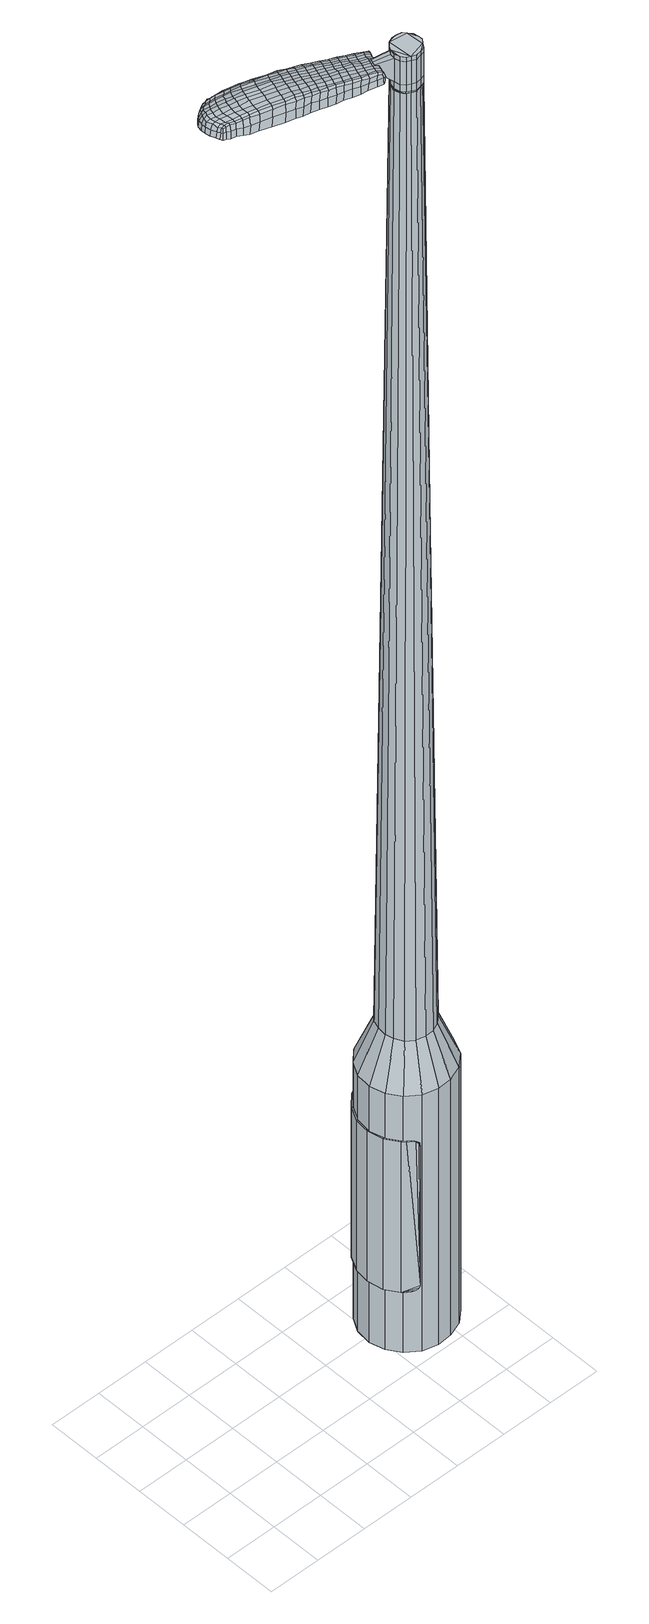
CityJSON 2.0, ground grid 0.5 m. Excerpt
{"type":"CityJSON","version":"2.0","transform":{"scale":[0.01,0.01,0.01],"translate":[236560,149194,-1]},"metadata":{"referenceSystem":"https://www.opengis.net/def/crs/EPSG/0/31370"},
"CityObjects":{
"object1":{"type":"GenericCityObject","attributes":{"cluster":65,"mean_distance_to_centroid":0.082,"new_centroid_x":236562.37,"new_centroid_y":149194.99,"mean_distance_to_camera":7.72,"H1":175.63,"H2":171.62,"Z_final":110.34,"cluster2":-1,"proj_x":236563.78,"proj_y":149190.28,"id_line":25,"bearing_l":73.26,"distance":4.92,"orientation":"left","G_obj":163.26},"geometry":[{"type":"MultiSurface","lod":"2","boundaries":[[[0,1,2,3]],[[1,4,5,2]],[[4,6,7,5]],[[6,8,9,7]],[[8,10,11,9]],[[10,12,13,11]],[[12,14,15,13]],[[14,16,17,15]],[[16,18,19,17]],[[18,20,21,19]],[[20,22,23,21]],[[22,24,25,23]],[[24,26,27,25]],[[26,28,29,27]],[[28,30,31,29]],[[30,32,33,31]],[[32,34,35,33]],[[34,0,3,35]],[[36,37,38,39]],[[38,40,41,42]],[[41,43,42]],[[42,44,45,46]],[[45,47,46]],[[46,48,49,50]],[[49,51,50]],[[42,46,50,38]],[[50,52,39,38]],[[53,36,39]],[[2,5,7,35]],[[7,9,11,15]],[[11,13,15]],[[15,17,19,23]],[[19,21,23]],[[23,25,27,31]],[[27,29,31]],[[15,23,31,7]],[[31,33,35,7]],[[3,2,35]],[[1,0,54,55]],[[0,34,56,54]],[[34,32,57,56]],[[32,30,58,57]],[[30,28,59,58]],[[28,26,60,59]],[[26,24,61,60]],[[24,22,62,61]],[[22,20,63,62]],[[20,18,64,63]],[[18,16,65,64]],[[16,14,66,65]],[[14,12,67,66]],[[12,10,68,67]],[[10,8,69,68]],[[8,6,70,69]],[[6,4,71,70]],[[4,1,55,71]],[[55,54,72,73]],[[54,56,74,72]],[[56,57,75,74]],[[57,58,76,75]],[[58,59,77,76]],[[59,60,78,77]],[[60,61,79,78]],[[61,62,80,79]],[[62,63,81,80]],[[63,64,82,81]],[[64,65,83,82]],[[65,66,84,83]],[[66,67,85,84]],[[67,68,86,85]],[[68,69,87,86]],[[69,70,88,87]],[[70,71,89,88]],[[71,55,73,89]],[[90,91,92,93]],[[94,95,91,90]],[[96,97,95,94]],[[98,99,97,96]],[[77,100,99,98]],[[101,102,100,77]],[[79,103,102,101]],[[104,105,103,79]],[[81,106,105,104]],[[107,108,106,81]],[[83,109,108,107]],[[110,111,109,83]],[[85,112,111,110]],[[113,114,112,85]],[[115,116,114,113]],[[117,118,116,115]],[[119,120,118,117]],[[93,92,120,119]],[[121,122,123,124]],[[125,121,124,126]],[[127,125,126,128]],[[129,127,128,130]],[[131,129,130,132]],[[133,131,132,134]],[[135,133,134,136]],[[137,135,136,138]],[[139,137,138,140]],[[141,139,140,142]],[[143,141,142,144]],[[145,143,144,146]],[[147,145,146,148]],[[149,147,148,150]],[[151,149,150,152]],[[153,151,152,154]],[[73,72,90,93]],[[72,74,94,90]],[[74,75,96,94]],[[75,76,98,96]],[[76,77,98]],[[78,101,77]],[[78,79,101]],[[80,104,79]],[[80,81,104]],[[82,107,81]],[[82,83,107]],[[84,110,83]],[[84,85,110]],[[86,113,85]],[[86,87,115,113]],[[87,88,117,115]],[[88,89,119,117]],[[89,73,93,119]],[[155,156,92,91]],[[156,157,120,92]],[[157,158,118,120]],[[158,159,116,118]],[[159,160,114,116]],[[160,112,114]],[[161,111,112]],[[161,109,111]],[[162,108,109]],[[162,106,108]],[[163,105,106]],[[163,103,105]],[[164,102,103]],[[164,100,102]],[[165,99,100]],[[165,166,97,99]],[[166,167,95,97]],[[167,155,91,95]],[[39,52,153,168]],[[156,155,169,154]],[[53,39,168,122]],[[155,167,123,169]],[[36,53,122,121]],[[167,166,124,123]],[[37,36,121,125]],[[166,165,126,124]],[[38,37,125,127]],[[165,100,128,126]],[[40,38,127,129]],[[100,164,130,128]],[[41,40,129,131]],[[164,103,132,130]],[[43,41,131,133]],[[103,163,134,132]],[[42,43,133,135]],[[163,106,136,134]],[[44,42,135,137]],[[106,162,138,136]],[[45,44,137,139]],[[162,109,140,138]],[[47,45,139,141]],[[109,161,142,140]],[[46,47,141,143]],[[161,112,144,142]],[[48,46,143,145]],[[112,160,146,144]],[[49,48,145,147]],[[160,159,148,146]],[[51,49,147,149]],[[159,158,150,148]],[[50,51,149,151]],[[158,157,152,150]],[[52,50,151,153]],[[157,156,154,152]],[[153,154,170,171]],[[154,169,172,170]],[[169,123,173,172]],[[123,122,174,173]],[[122,168,175,174]],[[168,153,171,175]],[[176,177,178,179]],[[180,176,179,181]],[[176,180,182,183]],[[177,176,183,184]],[[185,186,187,188]],[[189,185,188,190]],[[185,189,191,192]],[[186,185,192,193]],[[194,195,196,197]],[[198,194,197,199]],[[194,198,200,201]],[[195,194,201,202]],[[203,204,205,206]],[[207,203,206,208]],[[203,207,209,210]],[[204,203,210,211]],[[212,213,214,215]],[[216,212,215,217]],[[212,216,218,219]],[[213,212,219,220]],[[221,222,223,224]],[[225,221,224,226]],[[221,225,227,228]],[[222,221,228,229]],[[230,231,232,233]],[[222,230,233,223]],[[230,222,229,234]],[[231,230,234,235]],[[236,237,238,239]],[[231,236,239,232]],[[236,231,235,240]],[[237,236,240,241]],[[242,180,181,243]],[[237,242,243,238]],[[242,237,241,244]],[[180,242,244,182]],[[245,246,247,248]],[[249,245,248,250]],[[245,249,251,252]],[[246,245,252,253]],[[254,255,256,257]],[[246,254,257,247]],[[254,246,253,258]],[[255,254,258,259]],[[260,261,262,263]],[[255,260,263,256]],[[260,255,259,264]],[[261,260,264,265]],[[266,267,268,269]],[[261,266,269,262]],[[266,261,265,270]],[[267,266,270,271]],[[272,177,184,273]],[[267,272,273,268]],[[272,267,271,274]],[[177,272,274,178]],[[275,276,277,278]],[[279,275,278,280]],[[275,279,281,282]],[[276,275,282,283]],[[284,285,286,287]],[[276,284,287,277]],[[284,276,283,288]],[[285,284,288,289]],[[290,291,292,293]],[[285,290,293,286]],[[290,285,289,294]],[[291,290,294,295]],[[296,189,190,297]],[[291,296,297,292]],[[296,291,295,298]],[[189,296,298,191]],[[299,300,301,302]],[[303,299,302,304]],[[299,303,305,306]],[[300,299,306,307]],[[308,309,310,311]],[[300,308,311,301]],[[308,300,307,312]],[[309,308,312,313]],[[314,315,316,317]],[[309,314,317,310]],[[314,309,313,318]],[[315,314,318,319]],[[320,321,322,323]],[[315,320,323,316]],[[320,315,319,324]],[[321,320,324,325]],[[326,186,193,327]],[[321,326,327,322]],[[326,321,325,328]],[[186,326,328,187]],[[329,215,214,330]],[[331,329,330,332]],[[329,331,333,334]],[[215,329,334,217]],[[335,331,332,336]],[[337,335,336,338]],[[335,337,339,340]],[[331,335,340,333]],[[341,337,338,342]],[[343,341,342,344]],[[341,343,345,346]],[[337,341,346,339]],[[347,343,344,348]],[[349,347,348,350]],[[347,349,351,352]],[[343,347,352,345]],[[353,349,350,354]],[[204,353,354,205]],[[353,204,211,355]],[[349,353,355,351]],[[356,357,202,201]],[[358,356,201,200]],[[356,358,359,360]],[[357,356,360,361]],[[362,363,361,360]],[[364,362,360,359]],[[362,364,365,366]],[[363,362,366,367]],[[368,369,367,366]],[[370,368,366,365]],[[368,370,371,372]],[[369,368,372,373]],[[374,375,373,372]],[[376,374,372,371]],[[374,376,209,207]],[[375,374,207,208]],[[377,378,379,380]],[[279,377,380,281]],[[377,279,280,381]],[[378,377,381,382]],[[383,198,199,384]],[[378,383,384,379]],[[383,378,382,385]],[[198,383,385,200]],[[386,387,388,389]],[[225,386,389,227]],[[386,225,226,390]],[[387,386,390,391]],[[392,393,394,395]],[[387,392,395,388]],[[392,387,391,396]],[[393,392,396,397]],[[398,195,202,399]],[[393,398,399,394]],[[398,393,397,400]],[[195,398,400,196]],[[401,402,403,404]],[[183,401,404,184]],[[401,183,182,405]],[[402,401,405,406]],[[407,408,409,410]],[[402,407,410,403]],[[407,402,406,411]],[[408,407,411,412]],[[413,206,205,414]],[[408,413,414,409]],[[413,408,412,415]],[[206,413,415,208]],[[416,417,418,419]],[[188,416,419,190]],[[416,188,187,420]],[[417,416,420,421]],[[422,210,209,423]],[[417,422,423,418]],[[422,417,421,424]],[[210,422,424,211]],[[425,426,427,428]],[[303,425,428,305]],[[425,303,304,429]],[[426,425,429,430]],[[431,216,217,432]],[[426,431,432,427]],[[431,426,430,433]],[[216,431,433,218]],[[434,435,436,437]],[[249,434,437,251]],[[434,249,250,438]],[[435,434,438,439]],[[440,441,442,443]],[[435,440,443,436]],[[440,435,439,444]],[[441,440,444,445]],[[446,213,220,447]],[[441,446,447,442]],[[446,441,445,448]],[[213,446,448,214]],[[449,450,439,438]],[[248,449,438,250]],[[449,248,247,451]],[[450,449,451,452]],[[453,454,445,444]],[[450,453,444,439]],[[453,450,452,455]],[[454,453,455,456]],[[457,330,214,448]],[[454,457,448,445]],[[457,454,456,458]],[[330,457,458,332]],[[459,460,461,462]],[[306,459,462,307]],[[459,306,305,428]],[[460,459,428,427]],[[463,334,333,464]],[[460,463,464,461]],[[463,460,427,432]],[[334,463,432,217]],[[465,466,452,451]],[[257,465,451,247]],[[465,257,256,467]],[[466,465,467,468]],[[469,470,456,455]],[[466,469,455,452]],[[469,466,468,471]],[[470,469,471,472]],[[473,336,332,458]],[[470,473,458,456]],[[473,470,472,474]],[[336,473,474,338]],[[475,476,477,478]],[[312,475,478,313]],[[475,312,307,462]],[[476,475,462,461]],[[479,340,339,480]],[[476,479,480,477]],[[479,476,461,464]],[[340,479,464,333]],[[481,482,468,467]],[[263,481,467,256]],[[481,263,262,483]],[[482,481,483,484]],[[485,486,472,471]],[[482,485,471,468]],[[485,482,484,487]],[[486,485,487,488]],[[489,342,338,474]],[[486,489,474,472]],[[489,486,488,490]],[[342,489,490,344]],[[491,492,493,494]],[[318,491,494,319]],[[491,318,313,478]],[[492,491,478,477]],[[495,346,345,496]],[[492,495,496,493]],[[495,492,477,480]],[[346,495,480,339]],[[497,498,484,483]],[[269,497,483,262]],[[497,269,268,499]],[[498,497,499,500]],[[501,502,488,487]],[[498,501,487,484]],[[501,498,500,503]],[[502,501,503,504]],[[505,348,344,490]],[[502,505,490,488]],[[505,502,504,506]],[[348,505,506,350]],[[507,508,509,510]],[[324,507,510,325]],[[507,324,319,494]],[[508,507,494,493]],[[511,352,351,512]],[[508,511,512,509]],[[511,508,493,496]],[[352,511,496,345]],[[513,514,500,499]],[[273,513,499,268]],[[513,273,184,404]],[[514,513,404,403]],[[515,516,504,503]],[[514,515,503,500]],[[515,514,403,410]],[[516,515,410,409]],[[517,354,350,506]],[[516,517,506,504]],[[517,516,409,414]],[[354,517,414,205]],[[518,519,421,420]],[[328,518,420,187]],[[518,328,325,510]],[[519,518,510,509]],[[520,355,211,424]],[[519,520,424,421]],[[520,519,509,512]],[[355,520,512,351]],[[521,522,382,381]],[[278,521,381,280]],[[521,278,277,523]],[[522,521,523,524]],[[525,358,200,385]],[[522,525,385,382]],[[525,522,524,526]],[[358,525,526,359]],[[527,528,529,530]],[[228,527,530,229]],[[527,228,227,389]],[[528,527,389,388]],[[531,532,533,534]],[[528,531,534,529]],[[531,528,388,395]],[[532,531,395,394]],[[535,357,361,536]],[[532,535,536,533]],[[535,532,394,399]],[[357,535,399,202]],[[537,538,524,523]],[[287,537,523,277]],[[537,287,286,539]],[[538,537,539,540]],[[541,364,359,526]],[[538,541,526,524]],[[541,538,540,542]],[[364,541,542,365]],[[543,544,545,546]],[[234,543,546,235]],[[543,234,229,530]],[[544,543,530,529]],[[547,548,549,550]],[[544,547,550,545]],[[547,544,529,534]],[[548,547,534,533]],[[551,363,367,552]],[[548,551,552,549]],[[551,548,533,536]],[[363,551,536,361]],[[553,554,540,539]],[[293,553,539,286]],[[553,293,292,555]],[[554,553,555,556]],[[557,370,365,542]],[[554,557,542,540]],[[557,554,556,558]],[[370,557,558,371]],[[559,560,561,562]],[[240,559,562,241]],[[559,240,235,546]],[[560,559,546,545]],[[563,564,565,566]],[[560,563,566,561]],[[563,560,545,550]],[[564,563,550,549]],[[567,369,373,568]],[[564,567,568,565]],[[567,564,549,552]],[[369,567,552,367]],[[569,570,556,555]],[[297,569,555,292]],[[569,297,190,419]],[[570,569,419,418]],[[571,376,371,558]],[[570,571,558,556]],[[571,570,418,423]],[[376,571,423,209]],[[572,573,406,405]],[[244,572,405,182]],[[572,244,241,562]],[[573,572,562,561]],[[574,575,412,411]],[[573,574,411,406]],[[574,573,561,566]],[[575,574,566,565]],[[576,375,208,415]],[[575,576,415,412]],[[576,575,565,568]],[[375,576,568,373]],[[577,578,579,580]],[[580,579,581,582]],[[583,581,579,584]],[[584,579,578,585]],[[586,587,588,589]],[[589,588,590,591]],[[592,590,588,593]],[[593,588,587,594]],[[595,596,597,598]],[[598,597,599,600]],[[601,599,597,602]],[[602,597,596,603]],[[604,605,606,607]],[[607,606,608,609]],[[610,608,606,611]],[[611,606,605,612]],[[613,614,615,616]],[[616,615,617,618]],[[619,617,615,620]],[[620,615,614,621]],[[622,623,624,625]],[[625,624,626,627]],[[628,626,624,629]],[[629,624,623,630]],[[631,632,633,634]],[[634,633,623,622]],[[630,623,633,635]],[[635,633,632,636]],[[637,638,639,640]],[[640,639,632,631]],[[636,632,639,641]],[[641,639,638,642]],[[582,581,643,644]],[[644,643,638,637]],[[642,638,643,645]],[[645,643,581,583]],[[646,647,648,649]],[[649,648,650,651]],[[652,650,648,653]],[[653,648,647,654]],[[655,656,657,658]],[[658,657,647,646]],[[654,647,657,659]],[[659,657,656,660]],[[661,662,663,664]],[[664,663,656,655]],[[660,656,663,665]],[[665,663,662,666]],[[667,668,669,670]],[[670,669,662,661]],[[666,662,669,671]],[[671,669,668,672]],[[585,578,673,674]],[[674,673,668,667]],[[672,668,673,675]],[[675,673,578,577]],[[676,677,678,679]],[[679,678,680,681]],[[682,680,678,683]],[[683,678,677,684]],[[685,686,687,688]],[[688,687,677,676]],[[684,677,687,689]],[[689,687,686,690]],[[691,692,693,694]],[[694,693,686,685]],[[690,686,693,695]],[[695,693,692,696]],[[591,590,697,698]],[[698,697,692,691]],[[696,692,697,699]],[[699,697,590,592]],[[700,701,702,703]],[[703,702,704,705]],[[706,704,702,707]],[[707,702,701,708]],[[709,710,711,712]],[[712,711,701,700]],[[708,701,711,713]],[[713,711,710,714]],[[715,716,717,718]],[[718,717,710,709]],[[714,710,717,719]],[[719,717,716,720]],[[721,722,723,724]],[[724,723,716,715]],[[720,716,723,725]],[[725,723,722,726]],[[594,587,727,728]],[[728,727,722,721]],[[726,722,727,729]],[[729,727,587,586]],[[613,616,730,731]],[[731,730,732,733]],[[734,732,730,735]],[[735,730,616,618]],[[733,732,736,737]],[[737,736,738,739]],[[740,738,736,741]],[[741,736,732,734]],[[739,738,742,743]],[[743,742,744,745]],[[746,744,742,747]],[[747,742,738,740]],[[745,744,748,749]],[[749,748,750,751]],[[752,750,748,753]],[[753,748,744,746]],[[751,750,754,755]],[[755,754,605,604]],[[612,605,754,756]],[[756,754,750,752]],[[603,757,758,602]],[[602,758,759,601]],[[760,759,758,761]],[[761,758,757,762]],[[762,763,764,761]],[[761,764,765,760]],[[766,765,764,767]],[[767,764,763,768]],[[768,769,770,767]],[[767,770,771,766]],[[772,771,770,773]],[[773,770,769,774]],[[774,775,776,773]],[[773,776,777,772]],[[610,777,776,608]],[[608,776,775,609]],[[778,779,780,781]],[[781,780,680,682]],[[681,680,780,782]],[[782,780,779,783]],[[600,599,784,785]],[[785,784,779,778]],[[783,779,784,786]],[[786,784,599,601]],[[787,788,789,790]],[[790,789,626,628]],[[627,626,789,791]],[[791,789,788,792]],[[793,794,795,796]],[[796,795,788,787]],[[792,788,795,797]],[[797,795,794,798]],[[603,596,799,800]],[[800,799,794,793]],[[798,794,799,801]],[[801,799,596,595]],[[802,803,804,805]],[[805,804,584,585]],[[583,584,804,806]],[[806,804,803,807]],[[808,809,810,811]],[[811,810,803,802]],[[807,803,810,812]],[[812,810,809,813]],[[604,607,814,815]],[[815,814,809,808]],[[813,809,814,816]],[[816,814,607,609]],[[817,818,819,820]],[[820,819,589,591]],[[586,589,819,821]],[[821,819,818,822]],[[610,611,823,824]],[[824,823,818,817]],[[822,818,823,825]],[[825,823,611,612]],[[826,827,828,829]],[[829,828,704,706]],[[705,704,828,830]],[[830,828,827,831]],[[618,617,832,833]],[[833,832,827,826]],[[831,827,832,834]],[[834,832,617,619]],[[835,836,650,837]],[[837,650,652]],[[651,650,838]],[[650,836,838]],[[839,840,841,842]],[[842,841,836,835]],[[838,836,841,843]],[[843,841,840,844]],[[621,614,845,846]],[[846,845,840,839]],[[844,840,845,847]],[[847,845,614,613]],[[838,848,649,651]],[[646,649,848,849]],[[849,848,850]],[[844,851,852,843]],[[843,852,848,838]],[[850,848,852,853]],[[853,852,851,854]],[[613,731,855,847]],[[847,855,851,844]],[[854,851,855,856]],[[856,855,731,733]],[[857,858,859,860]],[[860,859,707,708]],[[706,707,859,829]],[[829,859,858,826]],[[734,735,861,862]],[[862,861,858,857]],[[826,858,861,833]],[[833,861,735,618]],[[850,863,849]],[[849,863,658,646]],[[655,658,863,864]],[[864,863,865]],[[854,866,867,853]],[[853,867,863,850]],[[865,863,867,868]],[[868,867,866,869]],[[733,737,870,856]],[[856,870,866,854]],[[869,866,870,871]],[[871,870,737,739]],[[872,873,874,875]],[[875,874,713,714]],[[708,713,874,860]],[[860,874,873,857]],[[740,741,876,877]],[[877,876,873,872]],[[857,873,876,862]],[[862,876,741,734]],[[865,878,879,864]],[[864,879,664,655]],[[661,664,879,880]],[[880,879,878,881]],[[869,882,883,868]],[[868,883,878,865]],[[881,878,883,884]],[[884,883,882,885]],[[739,743,886,871]],[[871,886,882,869]],[[885,882,886,887]],[[887,886,743,745]],[[888,889,890,891]],[[891,890,719,720]],[[714,719,890,875]],[[875,890,889,872]],[[746,747,892,893]],[[893,892,889,888]],[[872,889,892,877]],[[877,892,747,740]],[[881,894,895,880]],[[880,895,670,661]],[[667,670,895,896]],[[896,895,894,897]],[[885,898,899,884]],[[884,899,894,881]],[[897,894,899,900]],[[900,899,898,901]],[[745,749,902,887]],[[887,902,898,885]],[[901,898,902,903]],[[903,902,749,751]],[[904,905,906,907]],[[907,906,725,726]],[[720,725,906,891]],[[891,906,905,888]],[[752,753,908,909]],[[909,908,905,904]],[[888,905,908,893]],[[893,908,753,746]],[[897,910,911,896]],[[896,911,674,667]],[[585,674,911,805]],[[805,911,910,802]],[[901,912,913,900]],[[900,913,910,897]],[[802,910,913,811]],[[811,913,912,808]],[[751,755,914,903]],[[903,914,912,901]],[[808,912,914,815]],[[815,914,755,604]],[[822,915,916,821]],[[821,916,729,586]],[[726,729,916,907]],[[907,916,915,904]],[[612,756,917,825]],[[825,917,915,822]],[[904,915,917,909]],[[909,917,756,752]],[[783,918,919,782]],[[782,919,679,681]],[[676,679,919,920]],[[920,919,918,921]],[[601,759,922,786]],[[786,922,918,783]],[[921,918,922,923]],[[923,922,759,760]],[[924,925,926,927]],[[927,926,629,630]],[[628,629,926,790]],[[790,926,925,787]],[[928,929,930,931]],[[931,930,925,924]],[[787,925,930,796]],[[796,930,929,793]],[[762,757,932,933]],[[933,932,929,928]],[[793,929,932,800]],[[800,932,757,603]],[[921,934,935,920]],[[920,935,688,676]],[[685,688,935,936]],[[936,935,934,937]],[[760,765,938,923]],[[923,938,934,921]],[[937,934,938,939]],[[939,938,765,766]],[[940,941,942,943]],[[943,942,635,636]],[[630,635,942,927]],[[927,942,941,924]],[[944,945,946,947]],[[947,946,941,940]],[[924,941,946,931]],[[931,946,945,928]],[[768,763,948,949]],[[949,948,945,944]],[[928,945,948,933]],[[933,948,763,762]],[[937,950,951,936]],[[936,951,694,685]],[[691,694,951,952]],[[952,951,950,953]],[[766,771,954,939]],[[939,954,950,937]],[[953,950,954,955]],[[955,954,771,772]],[[956,957,958,959]],[[959,958,641,642]],[[636,641,958,943]],[[943,958,957,940]],[[960,961,962,963]],[[963,962,957,956]],[[940,957,962,947]],[[947,962,961,944]],[[774,769,964,965]],[[965,964,961,960]],[[944,961,964,949]],[[949,964,769,768]],[[953,966,967,952]],[[952,967,698,691]],[[591,698,967,820]],[[820,967,966,817]],[[772,777,968,955]],[[955,968,966,953]],[[817,966,968,824]],[[824,968,777,610]],[[807,969,970,806]],[[806,970,645,583]],[[642,645,970,959]],[[959,970,969,956]],[[813,971,972,812]],[[812,972,969,807]],[[956,969,972,963]],[[963,972,971,960]],[[609,775,973,816]],[[816,973,971,813]],[[960,971,973,965]],[[965,973,775,774]],[[577,580,179,178]],[[580,582,181,179]],[[592,593,192,191]],[[593,594,193,192]],[[595,598,197,196]],[[598,600,199,197]],[[619,620,219,218]],[[620,621,220,219]],[[622,625,224,223]],[[625,627,226,224]],[[631,634,233,232]],[[634,622,223,233]],[[637,640,239,238]],[[640,631,232,239]],[[582,644,243,181]],[[644,637,238,243]],[[652,653,252,251]],[[653,654,253,252]],[[654,659,258,253]],[[659,660,259,258]],[[660,665,264,259]],[[665,666,265,264]],[[666,671,270,265]],[[671,672,271,270]],[[672,675,274,271]],[[675,577,178,274]],[[682,683,282,281]],[[683,684,283,282]],[[684,689,288,283]],[[689,690,289,288]],[[690,695,294,289]],[[695,696,295,294]],[[696,699,298,295]],[[699,592,191,298]],[[700,703,302,301]],[[703,705,304,302]],[[709,712,311,310]],[[712,700,301,311]],[[715,718,317,316]],[[718,709,310,317]],[[721,724,323,322]],[[724,715,316,323]],[[594,728,327,193]],[[728,721,322,327]],[[778,781,380,379]],[[781,682,281,380]],[[600,785,384,199]],[[785,778,379,384]],[[627,791,390,226]],[[791,792,391,390]],[[792,797,396,391]],[[797,798,397,396]],[[798,801,400,397]],[[801,595,196,400]],[[705,830,429,304]],[[830,831,430,429]],[[831,834,433,430]],[[834,619,218,433]],[[835,837,437,436]],[[837,652,251,437]],[[839,842,443,442]],[[842,835,436,443]],[[621,846,447,220]],[[846,839,442,447]],[[974,975,976,977]],[[978,979,977,976]],[[980,981,982,983]],[[984,985,986,987]],[[975,988,989,976]],[[990,978,976,989]],[[991,980,983,992]],[[993,994,985,984]],[[988,995,996,989]],[[996,997,990,989]],[[998,991,992,999]],[[1000,994,993,1001]],[[995,1002,1003,996]],[[1003,1004,997,996]],[[1005,998,999,1006]],[[1007,1000,1001,1008]],[[1009,1010,1011,1012]],[[1013,1014,1010,1009]],[[1013,1015,1016,1014]],[[1015,1017,1018,1016]],[[1019,1020,1021,1022]],[[1023,1024,1020,1019]],[[1025,1026,1024,1023]],[[1027,1028,1026,1025]],[[1022,1011,1010,1019]],[[1019,1010,1014,1023]],[[1014,1016,1025,1023]],[[1016,1018,1027,1025]],[[983,982,979,978]],[[992,983,978,990]],[[997,999,992,990]],[[1004,1006,999,997]],[[984,987,981,980]],[[993,984,980,991]],[[1001,993,991,998]],[[1008,1001,998,1005]],[[985,1009,1012,986]],[[994,1013,1009,985]],[[1015,1013,994,1000]],[[1017,1015,1000,1007]],[[1029,1030,1031,1032]],[[1031,1033,1034,1035]],[[1031,1035,1036,1037]],[[1031,1037,1032]],[[1038,1029,1032,1039]],[[1040,1039,1032,1041]],[[1042,1041,1032]],[[1043,1031,1030,1044]],[[1045,1043,1044,1046]],[[1047,1045,1046,1048]],[[1049,1047,1048,1050]],[[1051,1049,1050,1052]],[[1052,1053,1054,1055]],[[1052,1055,1056,1057]],[[1052,1057,1058,1059]],[[1058,1060,1061,1062]],[[1058,1062,1063,1064]],[[1058,1064,1059]],[[1052,1059,1051]],[[1065,1066,1030,1029]],[[1067,1068,1033,1031]],[[1069,1070,1042,1032]],[[1066,1071,1044,1030]],[[1072,1067,1031,1043]],[[1071,1073,1046,1044]],[[1074,1072,1043,1045]],[[1073,1075,1048,1046]],[[1076,1074,1045,1047]],[[1075,1077,1050,1048]],[[1078,1076,1047,1049]],[[1077,1079,1052,1050]],[[1080,1078,1049,1051]],[[1079,1081,1053,1052]],[[1082,1083,1060,1058]],[[1084,1080,1051,1059]],[[1054,1053,1081,1085]],[[1055,1054,1085,1086]],[[1056,1055,1086,1087]],[[1057,1056,1087,1088]],[[1058,1057,1088,1082]],[[1089,1065,1029,1038]],[[1090,1089,1038,1039]],[[1091,1090,1039,1040]],[[1092,1091,1040,1041]],[[1070,1092,1041,1042]],[[1034,1033,1068,1093]],[[1061,1060,1083,1094]],[[1035,1034,1093,1095]],[[1036,1035,1095,1096]],[[1037,1036,1096,1097]],[[1032,1037,1097,1069]],[[1062,1061,1094,1098]],[[1063,1062,1098,1099]],[[1064,1063,1099,1100]],[[1059,1064,1100,1084]]]}]}
},
"vertices":[
[194,110,384],[201,123,384],[201,123,96],[194,110,96],[211,133,384],[211,133,96],[225,139,384],[225,139,96],[240,140,384],[240,140,96],[254,135,384],[254,135,96],[265,127,384],[265,127,96],[274,114,384],[274,114,96],[277,100,384],[277,100,96],[275,86,384],[275,86,96],[269,72,384],[269,72,96],[258,62,384],[258,62,96],[244,57,384],[244,57,96],[230,56,384],[230,56,96],[216,60,384],[216,60,96],[204,69,384],[204,69,96],[196,81,384],[196,81,96],[192,95,384],[192,95,96],[222,92,1524],[225,88,1524],[229,86,1524],[222,102,1524],[233,84,1524],[238,85,1524],[245,90,1524],[242,86,1524],[248,94,1524],[248,98,1524],[244,107,1524],[247,103,1524],[241,110,1524],[236,111,1524],[227,109,1524],[232,111,1524],[224,106,1524],[221,97,1524],[211,105,429],[214,113,429],[210,96,429],[212,88,429],[216,80,429],[223,75,429],[232,73,429],[240,73,429],[248,77,429],[255,83,429],[259,90,429],[260,99,429],[258,108,429],[253,115,429],[246,120,429],[238,123,429],[229,122,429],[221,119,429],[222,102,1483],[224,106,1483],[221,97,1483],[222,92,1483],[225,88,1483],[229,86,1483],[233,84,1483],[238,85,1483],[242,86,1483],[245,90,1483],[248,94,1483],[248,98,1483],[247,103,1483],[244,107,1483],[241,110,1483],[236,111,1483],[232,111,1483],[227,109,1483],[222,101,1483],[222,101,1485],[224,105,1485],[224,105,1483],[222,97,1483],[222,97,1485],[223,93,1483],[223,93,1485],[225,89,1483],[225,89,1485],[229,86,1485],[233,85,1483],[233,85,1485],[238,85,1485],[242,87,1483],[242,87,1485],[245,90,1485],[247,94,1483],[247,94,1485],[248,98,1485],[246,103,1483],[246,103,1485],[244,107,1485],[240,109,1483],[240,109,1485],[236,110,1483],[236,110,1485],[232,110,1483],[232,110,1485],[228,108,1483],[228,108,1485],[222,92,1519],[221,97,1519],[221,97,1493],[222,92,1493],[225,88,1519],[225,88,1493],[229,86,1519],[229,86,1493],[233,84,1519],[233,84,1493],[238,85,1519],[238,85,1493],[242,86,1519],[242,86,1493],[245,90,1519],[245,90,1493],[248,94,1519],[248,94,1493],[248,98,1519],[248,98,1493],[247,103,1519],[247,103,1493],[244,107,1519],[244,107,1493],[241,110,1519],[241,110,1493],[236,111,1519],[236,111,1493],[232,111,1519],[232,111,1493],[227,109,1519],[227,109,1493],[224,106,1519],[224,106,1493],[222,102,1485],[224,106,1485],[227,109,1485],[232,111,1485],[236,111,1485],[241,110,1485],[247,103,1485],[248,94,1485],[242,86,1485],[233,84,1485],[225,88,1485],[222,92,1485],[221,97,1485],[222,102,1519],[222,102,1493],[205,110,1513],[205,110,1518],[204,107,1513],[203,104,1513],[203,104,1518],[204,107,1518],[139,147,1519],[145,145,1518],[144,147,1509],[138,149,1510],[130,150,1519],[130,152,1510],[131,148,1526],[139,145,1525],[146,143,1525],[127,110,1519],[134,108,1518],[136,110,1525],[129,111,1525],[119,112,1519],[120,114,1526],[117,111,1510],[126,109,1510],[132,107,1509],[62,148,1519],[63,152,1519],[62,152,1513],[61,148,1513],[62,144,1519],[61,144,1513],[63,144,1524],[64,148,1524],[65,151,1524],[133,127,1530],[140,125,1529],[141,128,1529],[134,130,1530],[124,129,1531],[125,133,1531],[123,126,1530],[132,123,1530],[139,121,1529],[210,104,1512],[211,106,1512],[210,107,1517],[209,104,1517],[209,101,1512],[208,101,1517],[209,101,1506],[210,104,1506],[210,107,1506],[82,163,1519],[85,162,1519],[84,164,1512],[81,164,1512],[79,163,1518],[79,164,1512],[79,162,1522],[81,161,1523],[85,161,1524],[89,161,1519],[95,160,1519],[94,162,1512],[89,163,1512],[90,160,1524],[95,159,1525],[101,159,1519],[108,157,1519],[108,158,1511],[100,160,1511],[101,157,1526],[109,155,1526],[119,153,1519],[118,155,1510],[120,152,1526],[208,122,1513],[201,124,1513],[201,123,1518],[208,120,1517],[213,119,1512],[212,119,1516],[213,121,1506],[207,123,1507],[200,126,1507],[194,127,1514],[187,130,1515],[187,128,1520],[194,126,1519],[193,128,1507],[186,131,1507],[180,132,1515],[173,135,1516],[173,133,1522],[180,131,1521],[179,134,1508],[172,136,1508],[166,137,1517],[159,140,1517],[159,138,1524],[166,136,1523],[165,139,1508],[158,142,1509],[152,142,1518],[153,140,1524],[151,144,1509],[70,129,1519],[73,127,1519],[74,129,1524],[71,130,1523],[68,130,1518],[69,131,1522],[67,129,1512],[69,128,1512],[72,126,1512],[78,126,1519],[83,123,1519],[84,125,1525],[79,127,1524],[77,125,1512],[82,122,1512],[89,121,1519],[97,119,1519],[98,120,1526],[90,123,1526],[87,120,1511],[95,118,1511],[108,116,1519],[109,117,1526],[106,115,1510],[199,93,1513],[192,95,1513],[190,94,1507],[198,92,1507],[205,92,1512],[204,91,1506],[204,93,1516],[200,94,1517],[193,95,1518],[184,96,1514],[177,98,1515],[176,97,1507],[183,95,1507],[186,97,1519],[178,99,1520],[170,100,1515],[163,101,1516],[161,100,1508],[168,99,1508],[171,101,1521],[164,103,1522],[155,103,1517],[148,105,1517],[147,104,1509],[154,102,1508],[157,104,1523],[150,106,1524],[141,107,1518],[139,106,1509],[143,108,1524],[204,106,1519],[205,108,1519],[197,108,1520],[198,110,1520],[196,105,1520],[203,103,1519],[190,110,1522],[191,113,1522],[183,112,1523],[183,115,1523],[182,109,1523],[189,107,1521],[176,114,1524],[176,117,1524],[168,116,1525],[169,119,1525],[167,113,1525],[175,111,1524],[161,118,1526],[162,121,1526],[154,121,1527],[155,123,1527],[153,117,1527],[160,115,1526],[147,123,1528],[148,126,1528],[146,119,1528],[66,147,1527],[68,150,1527],[66,143,1526],[70,141,1527],[71,145,1528],[72,149,1528],[77,144,1529],[78,147,1529],[76,139,1528],[83,137,1530],[84,141,1530],[85,145,1530],[91,139,1531],[92,143,1531],[90,135,1530],[99,133,1531],[100,137,1531],[101,140,1531],[112,133,1531],[113,136,1531],[111,129,1531],[67,132,1518],[65,134,1519],[64,134,1513],[65,131,1513],[68,132,1523],[66,134,1523],[63,139,1519],[62,139,1513],[65,139,1524],[77,163,1518],[74,162,1518],[75,161,1523],[78,161,1523],[76,164,1513],[74,163,1513],[71,160,1519],[68,158,1519],[69,157,1524],[72,159,1523],[70,161,1513],[67,158,1513],[65,155,1519],[67,154,1524],[64,155,1513],[139,144,1528],[138,142,1528],[145,140,1528],[146,141,1527],[131,146,1528],[130,145,1529],[137,139,1529],[136,136,1530],[143,134,1529],[144,137,1528],[129,142,1529],[127,139,1530],[135,133,1530],[142,131,1529],[126,136,1531],[129,113,1528],[130,115,1529],[121,117,1529],[121,115,1528],[136,111,1527],[137,113,1528],[131,119,1529],[122,121,1530],[138,117,1528],[207,92,1512],[207,94,1512],[206,95,1517],[206,93,1517],[206,92,1506],[206,94,1506],[208,97,1512],[207,98,1517],[207,97,1506],[215,118,1512],[214,116,1512],[214,117,1506],[214,119,1506],[213,118,1517],[213,116,1517],[213,114,1512],[213,111,1512],[212,112,1506],[213,115,1506],[212,114,1517],[211,112,1517],[212,109,1512],[211,109,1506],[211,109,1517],[208,119,1519],[208,118,1519],[201,122,1520],[201,120,1520],[207,116,1519],[206,113,1519],[200,118,1520],[199,115,1520],[206,111,1519],[198,113,1520],[201,95,1519],[201,97,1519],[194,98,1520],[193,97,1520],[202,100,1519],[195,102,1520],[194,124,1521],[194,123,1521],[187,127,1522],[187,125,1522],[193,120,1521],[192,118,1521],[186,123,1522],[185,120,1523],[191,115,1522],[184,117,1523],[186,98,1521],[187,100,1521],[180,102,1522],[179,100,1522],[188,104,1521],[181,106,1522],[180,129,1523],[180,127,1523],[173,132,1524],[173,130,1524],[179,125,1523],[178,122,1524],[172,127,1525],[171,125,1525],[177,120,1524],[170,122,1525],[172,102,1523],[172,104,1523],[165,106,1524],[165,104,1524],[173,107,1524],[166,109,1525],[166,134,1525],[166,132,1525],[159,137,1526],[159,135,1526],[165,130,1526],[164,127,1526],[158,132,1527],[157,129,1527],[163,124,1526],[156,126,1527],[157,106,1525],[158,108,1525],[151,110,1526],[150,107,1526],[159,111,1526],[152,113,1527],[152,139,1527],[152,137,1527],[151,135,1527],[150,132,1528],[149,129,1528],[143,109,1527],[144,111,1527],[145,115,1528],[70,131,1525],[69,134,1525],[74,130,1526],[72,132,1526],[67,138,1526],[71,137,1527],[80,161,1525],[78,160,1525],[81,159,1526],[83,160,1525],[75,158,1525],[72,156,1526],[76,155,1527],[79,157,1526],[69,154,1526],[74,152,1527],[78,128,1526],[78,130,1527],[84,126,1527],[84,128,1528],[77,135,1528],[83,133,1529],[88,159,1526],[86,158,1527],[93,156,1528],[94,158,1527],[84,156,1527],[82,154,1528],[88,152,1529],[91,154,1528],[80,151,1528],[87,148,1530],[90,124,1528],[90,126,1529],[98,122,1528],[98,124,1529],[90,131,1529],[98,128,1530],[100,156,1528],[99,155,1528],[107,152,1529],[108,154,1528],[97,152,1529],[95,150,1530],[104,147,1530],[105,150,1530],[93,146,1530],[102,144,1531],[109,118,1529],[110,121,1529],[110,125,1530],[119,150,1528],[118,148,1529],[117,146,1530],[115,143,1530],[114,140,1531],[144,145,1509],[145,143,1518],[138,145,1518],[137,147,1509],[130,148,1519],[129,150,1510],[130,146,1525],[138,143,1525],[145,141,1525],[136,111,1525],[135,110,1518],[128,112,1518],[129,113,1525],[119,114,1519],[121,115,1525],[118,113,1510],[126,111,1509],[133,109,1509],[64,151,1513],[65,151,1519],[64,148,1519],[63,148,1513],[64,144,1519],[63,144,1513],[66,144,1524],[66,147,1524],[67,150,1524],[141,128,1528],[140,125,1528],[133,127,1529],[134,130,1529],[124,130,1529],[125,133,1529],[123,126,1529],[132,124,1529],[139,122,1528],[208,107,1516],[209,107,1512],[208,104,1512],[207,105,1516],[207,102,1512],[207,102,1516],[206,102,1506],[207,105,1506],[208,107,1506],[84,162,1512],[85,160,1519],[81,161,1518],[81,162,1512],[79,161,1518],[79,162,1512],[80,160,1522],[81,160,1523],[85,159,1523],[94,160,1512],[95,158,1519],[89,159,1519],[89,161,1512],[89,158,1524],[95,157,1525],[107,156,1511],[108,155,1519],[100,157,1519],[100,159,1511],[101,155,1525],[108,153,1526],[119,151,1519],[118,153,1510],[119,150,1526],[200,121,1518],[200,123,1513],[207,120,1513],[207,119,1517],[212,118,1512],[211,118,1515],[211,119,1506],[207,121,1506],[200,124,1507],[186,126,1520],[186,128,1514],[193,125,1514],[193,124,1519],[192,127,1507],[185,129,1507],[172,131,1522],[172,133,1516],[179,130,1515],[179,129,1521],[178,132,1508],[171,135,1508],[159,136,1523],[158,138,1517],[165,135,1516],[165,134,1522],[164,137,1508],[157,140,1508],[151,140,1517],[152,139,1524],[151,142,1509],[75,130,1523],[74,129,1519],[71,130,1518],[72,132,1523],[70,132,1518],[70,132,1522],[68,131,1512],[70,129,1512],[73,128,1512],[85,126,1525],[84,125,1519],[79,127,1519],[80,128,1524],[77,126,1512],[83,124,1512],[98,122,1526],[97,121,1519],[90,123,1519],[91,124,1525],[88,122,1511],[95,120,1511],[108,118,1519],[109,119,1526],[106,117,1510],[191,96,1507],[192,96,1513],[199,95,1513],[198,94,1506],[204,94,1512],[203,93,1506],[204,95,1515],[200,96,1517],[193,97,1518],[176,99,1507],[177,100,1514],[185,98,1514],[183,97,1507],[186,99,1519],[179,101,1520],[161,102,1508],[163,103,1516],[170,102,1515],[169,101,1508],[171,103,1521],[164,104,1522],[147,106,1508],[149,107,1517],[156,105,1516],[154,104,1508],[157,106,1522],[150,108,1523],[142,109,1517],[140,108,1509],[143,110,1524],[203,106,1518],[204,108,1518],[196,108,1519],[197,111,1519],[196,105,1519],[202,103,1518],[189,110,1520],[190,113,1520],[182,112,1521],[183,115,1521],[181,109,1521],[188,107,1520],[175,114,1523],[176,117,1523],[168,117,1524],[169,119,1524],[167,114,1524],[174,111,1523],[161,119,1525],[162,121,1525],[154,121,1526],[155,124,1526],[153,118,1526],[160,116,1525],[147,123,1527],[148,126,1527],[146,120,1527],[69,150,1526],[68,147,1526],[68,143,1525],[71,142,1526],[72,145,1526],[73,149,1526],[79,147,1528],[78,144,1528],[77,140,1527],[84,138,1528],[84,141,1529],[85,145,1529],[92,143,1530],[91,139,1530],[91,136,1529],[99,133,1530],[100,137,1530],[101,140,1530],[113,136,1530],[112,133,1530],[111,130,1530],[66,134,1513],[67,135,1518],[68,133,1518],[67,132,1512],[70,133,1523],[68,135,1523],[65,139,1519],[64,139,1513],[67,139,1523],[76,159,1523],[75,160,1518],[77,161,1518],[78,160,1523],[77,162,1512],[75,161,1512],[70,156,1523],[69,156,1519],[72,158,1519],[73,158,1523],[72,159,1513],[68,157,1513],[67,154,1519],[68,153,1524],[66,154,1513],[144,139,1527],[138,141,1527],[138,142,1527],[145,140,1526],[130,145,1527],[129,144,1528],[142,134,1528],[136,136,1528],[137,139,1528],[143,137,1527],[128,142,1528],[127,139,1529],[135,133,1529],[142,131,1528],[126,136,1529],[121,118,1528],[130,116,1527],[129,114,1527],[121,116,1527],[136,112,1526],[137,114,1527],[131,119,1528],[122,122,1528],[138,118,1527],[205,96,1516],[205,95,1512],[205,94,1512],[205,95,1516],[204,93,1506],[204,94,1506],[206,98,1512],[206,99,1516],[205,98,1506],[211,118,1506],[212,117,1512],[212,119,1506],[211,117,1516],[210,113,1506],[211,112,1512],[211,115,1512],[211,116,1506],[210,114,1516],[210,112,1516],[210,110,1512],[209,110,1506],[209,110,1516],[207,118,1518],[200,121,1519],[200,120,1519],[205,113,1518],[206,116,1518],[199,118,1519],[199,115,1519],[205,111,1518],[198,113,1519],[194,99,1519],[200,97,1518],[200,96,1518],[193,98,1519],[201,100,1518],[194,102,1519],[193,123,1520],[186,126,1521],[186,125,1521],[192,118,1520],[192,120,1520],[185,123,1521],[184,120,1521],[191,115,1520],[184,117,1521],[179,103,1521],[186,101,1520],[186,100,1520],[179,102,1521],[187,104,1520],[180,106,1521],[179,127,1522],[179,128,1522],[172,131,1523],[172,130,1523],[177,122,1522],[178,125,1522],[171,127,1523],[170,125,1524],[177,120,1523],[170,122,1524],[165,106,1523],[172,105,1522],[172,103,1522],[164,105,1523],[173,108,1522],[166,110,1523],[165,132,1524],[165,133,1524],[158,135,1525],[158,134,1525],[163,127,1525],[164,130,1524],[157,132,1525],[156,129,1526],[162,124,1525],[155,126,1526],[151,110,1525],[158,108,1524],[157,107,1524],[150,109,1525],[159,112,1524],[152,114,1525],[151,137,1526],[152,138,1526],[149,131,1527],[150,134,1526],[148,129,1527],[144,112,1526],[143,111,1526],[145,116,1526],[70,134,1524],[72,132,1524],[75,131,1525],[73,133,1525],[69,138,1525],[72,137,1525],[82,158,1525],[78,158,1524],[80,159,1524],[84,158,1525],[76,154,1526],[73,155,1525],[75,157,1524],[79,156,1525],[70,153,1525],[74,152,1526],[78,131,1526],[79,129,1526],[85,127,1526],[84,129,1527],[78,135,1526],[84,133,1527],[93,155,1527],[87,157,1526],[88,157,1526],[94,156,1526],[89,151,1528],[82,153,1527],[84,155,1526],[91,153,1527],[80,150,1527],[87,148,1528],[90,127,1527],[91,125,1527],[98,123,1527],[98,125,1528],[90,131,1528],[98,129,1529],[107,151,1528],[99,154,1527],[100,154,1527],[108,152,1527],[103,146,1529],[95,149,1529],[97,151,1528],[105,149,1528],[94,146,1529],[102,143,1530],[110,121,1528],[110,120,1528],[110,125,1529],[118,148,1528],[119,149,1528],[115,143,1529],[117,145,1529],[114,140,1530],[212,119,1508],[210,113,1508],[179,123,1509],[181,131,1509],[159,130,1510],[161,138,1510],[121,142,1512],[124,151,1512],[141,146,1511],[138,137,1511],[104,147,1513],[91,151,1514],[93,159,1514],[106,156,1513],[208,106,1508],[177,115,1509],[156,122,1510],[118,133,1512],[135,128,1511],[101,138,1513],[88,142,1514],[206,100,1508],[174,108,1509],[154,113,1510],[115,124,1512],[133,119,1511],[85,134,1514],[98,129,1513],[204,93,1508],[172,100,1509],[151,105,1510],[113,115,1512],[130,110,1511],[83,125,1514],[96,120,1513],[78,154,1514],[73,154,1514],[75,161,1514],[80,162,1514],[75,146,1514],[71,147,1514],[73,138,1514],[69,141,1514],[70,130,1514],[67,134,1514],[67,153,1515],[63,151,1515],[64,152,1515],[69,157,1515],[66,149,1515],[63,150,1515],[65,145,1515],[63,149,1515],[64,140,1515],[62,148,1515],[205,66,334],[202,69,334],[202,69,165],[214,60,171],[205,66,165],[208,64,165],[211,62,166],[212,61,167],[213,60,169],[208,64,334],[211,62,333],[212,61,332],[213,60,331],[214,60,328],[194,81,165],[194,81,334],[191,96,165],[191,96,334],[193,110,165],[193,110,334],[200,124,165],[200,124,334],[210,134,165],[210,134,334],[214,136,334],[218,138,334],[220,139,333],[222,140,332],[223,140,331],[224,140,328],[214,136,165],[224,140,171],[223,140,169],[222,140,167],[220,139,166],[218,138,165],[207,68,334],[204,71,334],[204,71,165],[207,68,165],[215,62,171],[215,62,328],[197,82,334],[197,82,165],[194,96,334],[194,96,165],[196,110,334],[196,110,165],[202,122,334],[202,122,165],[212,132,334],[212,132,165],[215,133,334],[225,138,328],[225,138,171],[215,133,165],[219,135,334],[221,136,333],[223,137,332],[224,137,331],[210,66,334],[212,64,333],[214,63,332],[215,62,331],[210,66,165],[224,137,169],[212,64,166],[214,63,167],[215,62,169],[223,137,167],[221,136,166],[219,135,165]
]}
